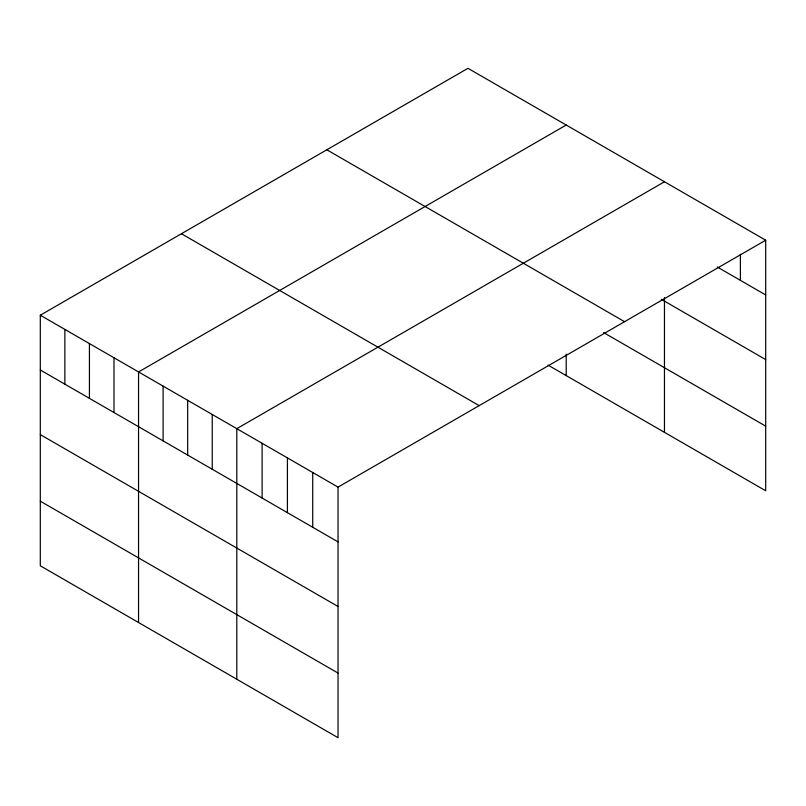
<?xml version="1.0" encoding="UTF-8"?>
<svg xmlns="http://www.w3.org/2000/svg" width="806" height="806" viewBox="0 0 806 806"><rect width="100%" height="100%" fill="white"/><g stroke="black" fill="none" stroke-linecap="round" stroke-linejoin="round"><path stroke-width="1.21" d="M765.7 240.208L338.036 487.116L338.036 737.692L40.3 565.792L40.3 315.217L467.964 68.308L765.7 240.208L765.7 490.783L548.06 365.128M566.215 125.031L138.551 371.949L138.551 622.524M664.466 181.763L236.803 428.671L236.803 679.246M717.199 266.967L765.7 294.966M661.263 299.288L765.7 359.587M326.833 149.785L624.569 321.685M603.593 332.576L765.7 426.162M181.431 233.74L479.167 405.63M40.3 315.217L338.036 487.116M40.3 369.984L338.036 541.884M40.3 434.605L338.036 606.495M40.3 501.181L338.036 673.07M740.392 254.222L740.392 280.357M664.466 297.555L664.466 432.338M566.215 354.076L566.215 375.606M312.728 472.507L312.728 527.265M287.42 457.889L287.42 512.656M262.111 443.28L262.111 498.048M212.24 414.486L212.24 469.253M187.677 400.31L187.677 455.078M163.114 386.124L163.114 440.892M113.989 357.763L113.989 412.531M89.426 343.578L89.426 398.345M64.863 329.402L64.863 384.17"/></g></svg>
